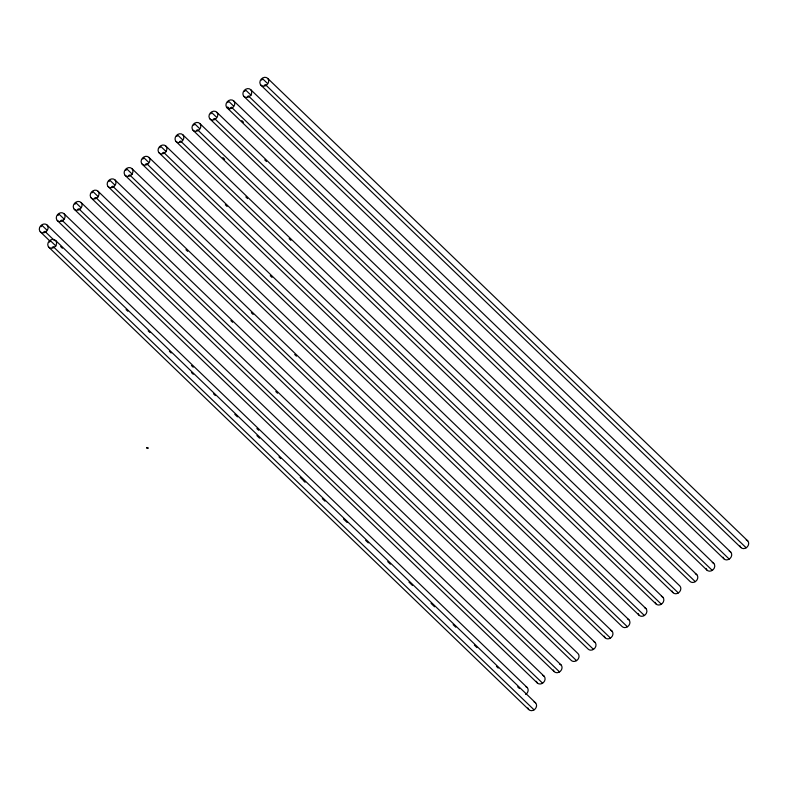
<?xml version="1.0" encoding="UTF-8"?>
<svg xmlns="http://www.w3.org/2000/svg" width="788" height="788" viewBox="0 0 788 788"><rect width="100%" height="100%" fill="white"/><g stroke="black" fill="none" stroke-linecap="round" stroke-linejoin="round"><path stroke-width="1.18" d="M146.883 447.919L147.632 447.83L147.139 447.751A5.546 3.743 -26.4 0 1 146.873 447.919L146.844 447.86M147.799 448.52L147.77 448.155M147.829 448.126L147.405 447.574A5.546 3.713 -26.5 0 1 147.12 447.722L146.854 447.732M41.006 226.737L42.217 225.585L46.64 229.84M57.967 215.459L59.179 214.297L64.488 219.409M74.939 204.181L76.15 203.018L80.573 207.274M91.9 192.893L93.112 191.73L98.421 196.842M108.872 181.614L110.084 180.452L114.506 184.707M49.457 242.123L50.668 240.97L55.978 246.073M125.834 170.326L127.045 169.164L132.354 174.276M142.805 159.048L144.017 157.886L148.439 162.141M159.767 147.76L160.979 146.598L166.288 151.71M176.739 136.482L177.95 135.319L182.373 139.575M193.7 125.193L194.912 124.041L199.334 128.296M210.672 113.915L211.883 112.753L216.306 117.008M227.633 102.627L228.845 101.475L233.268 105.73M244.605 91.349L245.817 90.187L251.116 95.299M261.567 80.071L262.788 78.908L267.201 83.164M146.814 447.486L147.937 447.899M264.276 85.212L265.783 84.612M247.304 96.491L248.821 95.9M230.342 107.779L231.849 107.178M213.371 119.057L214.888 118.466M196.409 130.335L197.916 129.744M179.437 141.623L180.944 141.022M162.476 152.902L163.983 152.311M145.504 164.19L147.011 163.589M128.542 175.468L130.05 174.877M111.571 186.756L113.078 186.155M94.609 198.034L96.116 197.443M77.638 209.322L79.145 208.721M60.676 220.601L62.183 220.01M43.704 231.879L45.212 231.288M52.166 247.265L53.673 246.674M267.753 78.445A4.797 4.048 -46.1 0 1 264.935 85.99A4.797 4.048 -46.1 0 1 260.168 80.849A4.797 4.048 -46.1 0 1 267.753 78.445L747.753 540.864M266.196 85.39L746.197 547.808M260.818 85.074L740.818 547.502M250.781 89.724A4.797 4.048 -46.1 0 1 247.964 97.269A4.797 4.048 -46.1 0 1 243.206 92.127A4.797 4.048 -46.1 0 1 250.781 89.724L730.781 552.142M249.225 96.678L729.225 559.096M243.847 96.363L723.857 558.781M233.819 101.012A4.797 4.048 -46.1 0 1 231.002 108.557A4.797 4.048 -46.1 0 1 226.235 103.415A4.797 4.048 -46.1 0 1 233.819 101.012L713.82 563.43M232.263 107.956L712.263 570.374M227.624 106.932L229.397 108.636M241.768 120.554L243.531 122.258M226.885 107.641L706.885 570.059M216.848 112.29A4.797 4.048 -46.1 0 1 214.031 119.835A4.797 4.048 -46.1 0 1 209.273 114.693A4.797 4.048 -46.1 0 1 216.848 112.29L696.848 574.708M264.729 159.856L266.502 161.56M215.291 119.244L695.292 581.662M209.913 118.929L689.924 581.347A4.797 4.048 -46.1 0 0 696.838 580.185A4.797 4.048 -46.1 0 0 695.312 573.753M199.886 123.568A4.797 4.048 -46.1 0 1 197.059 131.123A4.797 4.048 -46.1 0 1 192.302 125.981A4.797 4.048 -46.1 0 1 199.886 123.568L679.886 585.996A4.797 4.048 -46.1 0 1 678.33 592.94A4.797 4.048 -46.1 0 1 672.105 591.01M198.33 130.522L678.33 592.94M222.856 157.59L224.629 159.294M192.952 130.207L672.952 592.625M182.914 134.856A4.797 4.048 -46.1 0 1 180.097 142.401A4.797 4.048 -46.1 0 1 175.34 137.26A4.797 4.048 -46.1 0 1 182.914 134.856L662.915 597.274M245.826 196.901L247.599 198.606M289.157 238.646L290.92 240.35M181.358 141.801L661.359 604.229M175.98 141.495L655.98 603.913M165.953 146.135A4.797 4.048 -46.1 0 1 163.126 153.69A4.797 4.048 -46.1 0 1 158.368 148.548A4.797 4.048 -46.1 0 1 165.953 146.135L645.953 608.563M225.329 204.772L227.092 206.476M164.387 153.089L644.397 615.507M159.018 152.773L639.019 615.192M148.981 157.423A4.797 4.048 -46.1 0 1 146.164 164.968A4.797 4.048 -46.1 0 1 141.407 159.826A4.797 4.048 -46.1 0 1 148.981 157.423L628.982 619.841M270.245 275.692L272.018 277.396M147.425 164.367L627.425 626.795M142.047 164.052L622.047 626.48A4.797 4.048 -46.1 0 0 628.972 625.317A4.797 4.048 -46.1 0 0 627.445 618.885M132.02 168.701A4.797 4.048 -46.1 0 1 129.193 176.246A4.797 4.048 -46.1 0 1 124.435 171.114A4.797 4.048 -46.1 0 1 132.02 168.701L612.02 631.129M130.453 175.655L610.464 638.073M125.085 175.34L605.085 637.758M115.048 179.989A4.797 4.048 -46.1 0 1 112.231 187.534A4.797 4.048 -46.1 0 1 107.473 182.392A4.797 4.048 -46.1 0 1 115.048 179.989L595.048 642.407M185.919 249.697L187.692 251.402M251.342 312.738L253.115 314.442M294.673 354.482L296.436 356.186M113.492 186.933L593.492 649.361M108.114 186.618L588.114 649.046A4.797 4.048 -46.1 0 0 595.038 647.884A4.797 4.048 -46.1 0 0 593.512 641.452M98.076 191.267A4.797 4.048 -46.1 0 1 95.259 198.812A4.797 4.048 -46.1 0 1 90.502 193.671A4.797 4.048 -46.1 0 1 98.076 191.267L578.087 653.685A4.797 4.048 -46.1 0 1 577.368 659.98A4.797 4.048 -46.1 0 1 571.152 660.324L91.152 197.906M230.845 320.608L232.608 322.312M96.52 198.221L576.53 660.639M81.115 202.555A4.797 4.048 -46.1 0 1 78.298 210.101A4.797 4.048 -46.1 0 1 73.54 204.959A4.797 4.048 -46.1 0 1 81.115 202.555L561.115 664.974M275.77 391.528L277.534 393.232M79.558 209.5L559.559 671.918M74.18 209.184L554.181 671.612M64.143 213.834A4.797 4.048 -46.1 0 1 61.326 221.379A4.797 4.048 -46.1 0 1 56.569 216.237A4.797 4.048 -46.1 0 1 64.143 213.834L544.153 676.252M62.587 220.788L542.597 683.206M57.219 220.473L537.219 682.891M47.181 225.122A4.797 4.048 -46.1 0 1 44.364 232.667A4.797 4.048 -46.1 0 1 39.597 227.525A4.797 4.048 -46.1 0 1 47.181 225.122L527.182 687.54M191.435 365.534L193.208 367.238M256.858 428.574L258.631 430.278M55.643 240.498A4.797 4.048 -46.1 0 1 52.826 248.053A4.797 4.048 -46.1 0 1 48.058 242.911A4.797 4.048 -46.1 0 1 55.643 240.498L535.643 702.926M45.625 232.066L54.461 240.586M60.656 246.546L62.419 248.25M126.07 309.566L127.833 311.27M148.164 330.852L149.937 332.556M169.381 351.29L171.154 352.994M191.484 372.586L193.247 374.28M213.578 393.872L215.351 395.576M234.794 414.311L237.444 416.862M256.898 435.597L259.548 438.158M278.991 456.892L280.764 458.596M300.208 477.331L302.858 479.882M322.312 498.617L324.961 501.178M343.529 519.056L347.065 522.464M365.622 540.351L368.282 542.902M387.726 561.637L390.375 564.188M408.942 582.076L412.479 585.484M431.036 603.362L434.572 606.77M453.139 624.657L455.789 627.209M474.356 645.096L477.006 647.647M496.45 666.382L498.223 668.086M517.667 686.821L519.44 688.525M303.331 480.581L305.104 482.286M40.247 231.751L49.979 241.118M54.086 247.452L534.087 709.87M48.708 247.137L528.709 709.555M542.617 675.296A4.797 4.048 -46.1 0 1 543.434 682.546A4.797 4.048 -46.1 0 1 536.372 681.275M610.483 630.164A4.797 4.048 -46.1 0 1 611.301 637.413A4.797 4.048 -46.1 0 1 604.238 636.143M746.216 539.908A4.797 4.048 -46.1 0 1 747.034 547.148A4.797 4.048 -46.1 0 1 739.971 545.877M534.106 701.96A4.797 4.048 -46.1 0 1 534.924 709.21A4.797 4.048 -46.1 0 1 527.861 707.939M525.645 686.575A4.797 4.048 -46.1 0 1 528.137 690.111A4.797 4.048 -46.1 0 1 525.626 694.484M559.578 664.018A4.797 4.048 -46.1 0 1 560.396 671.258A4.797 4.048 -46.1 0 1 553.334 669.987M729.245 551.186A4.797 4.048 -46.1 0 1 730.062 558.436A4.797 4.048 -46.1 0 1 723 557.165M712.283 562.465A4.797 4.048 -46.1 0 1 713.101 569.714A4.797 4.048 -46.1 0 1 706.038 568.443M661.378 596.319A4.797 4.048 -46.1 0 1 662.196 603.559A4.797 4.048 -46.1 0 1 655.133 602.298M644.417 607.597A4.797 4.048 -46.1 0 1 645.234 614.847A4.797 4.048 -46.1 0 1 638.172 613.576"/></g></svg>
